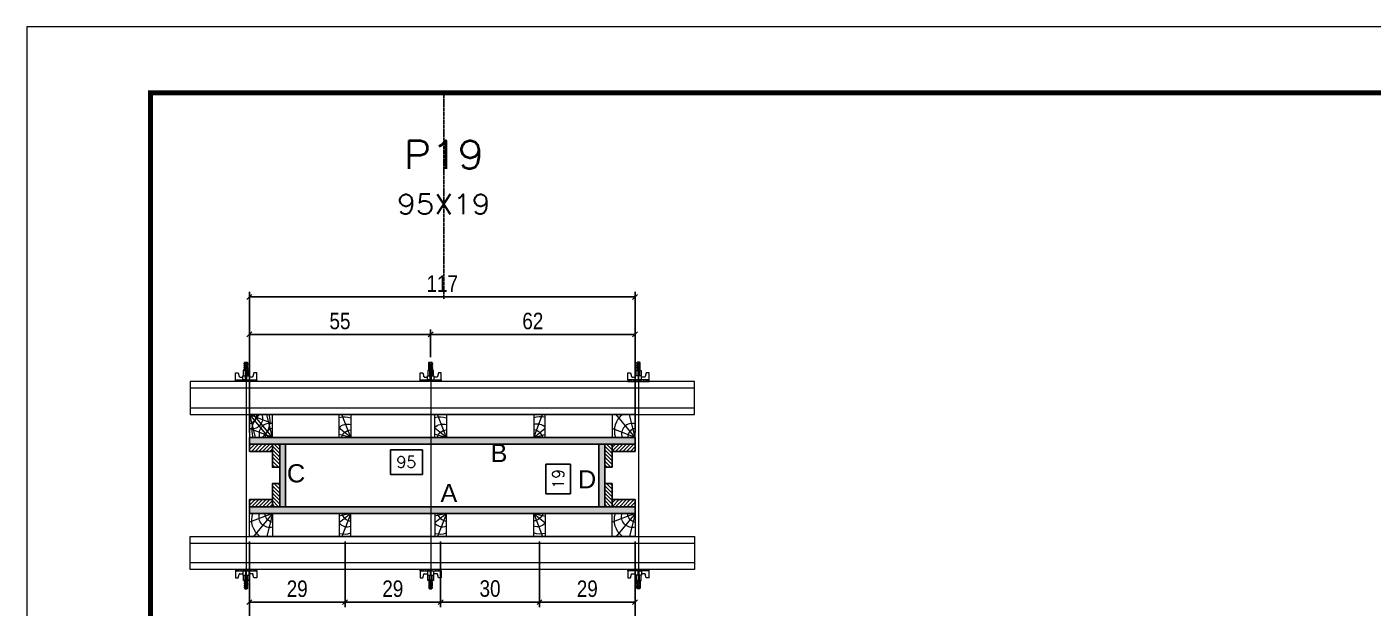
# Model space of a CAD drawing. Header units: millimetres. Extents: x 169816 to 178745, y 96537 to 113647.
# Drawn here: x 173000 to 173816, y 106423 to 106776 of the extents above; entities that cross this region are included whole.
import ezdxf
from ezdxf.enums import TextEntityAlignment as Align

# ---------------------------------------------------------------- set-up
doc = ezdxf.new("R2010")
doc.units = ezdxf.units.MM
doc.linetypes.add('DASHED', pattern=[0.75, 0.5, -0.25])
doc.linetypes.add('HIDDEN', pattern=[0.375, 0.25, -0.125])
for name, color, linetype in [('CHAPA', 1, 'Continuous'), ('Cota Seção (2x)', 241, 'Continuous'), ('MEIO_PONT', 93, 'Continuous'), ('Painéis', 200, 'Continuous'), ('SARRAFO', 251, 'Continuous'), ('Texto de Titulo', 7, 'Continuous'), ('Texto Qtd Sarr', 242, 'Continuous'), ('TEXTO_GERAL', 7, 'Continuous')]:
    doc.layers.add(name, color=color, linetype=linetype)
for name, color, linetype, lineweight in [('Folhas', 255, 'Continuous', 9), ('Hachura', 251, 'Continuous', 9), ('Madeira', 126, 'Continuous', 18), ('Perfil Metálico', 224, 'Continuous', 18), ('SARRAFO DE PRESSAO', 251, 'DASHED', 9), ('Texto Seção', 7, 'Continuous', 15)]:
    doc.layers.add(name, color=color, linetype=linetype, lineweight=lineweight)
doc.styles.add('ARIAL', font='arial.ttf')
doc.styles.add('COTA TECNICA 2X', font='techl___.ttf', dxfattribs={"height": 10})
doc.styles.add('ROMANS', font='romans.shx')
doc.dimstyles.new('SECAO PILAR', dxfattribs={"dimtxt": 10, "dimasz": 3, "dimexe": 3, "dimexo": 3, "dimgap": 3, "dimtad": 1, "dimdec": 1, "dimlfac": 0.5, "dimzin": 12, "dimdsep": 46, "dimtxsty": 'COTA TECNICA 2X', "dimblk1": 'OBLIQUE', "dimblk2": 'OBLIQUE', "dimsah": 1, "dimcen": 0.9, "dimclrd": 256, "dimclre": 256, "dimclrt": 256, "dimadec": 1, "dimazin": 3, "dimtfac": 1, "dimtdec": 1, "dimtmove": 0, "dimatfit": 3, "dimfxl": 1, "dimtolj": 1, "dimtzin": 12, "dimarcsym": 0})
doc.dimstyles.new('SECÇÃO 2', dxfattribs={"dimtxt": 7, "dimasz": 6, "dimexe": 0.18, "dimexo": 2, "dimgap": -4, "dimtad": 3, "dimdec": 1, "dimlfac": 0.5, "dimzin": 12, "dimdsep": 46, "dimtxsty": 'ROMANS', "dimblk": 'ARCHTICK', "dimcen": 0.09, "dimse1": 1, "dimse2": 1, "dimsd1": 1, "dimsd2": 1, "dimclrd": 180, "dimclre": 5, "dimclrt": 1, "dimadec": 0, "dimazin": 3, "dimtfac": 1, "dimtdec": 1, "dimtofl": 0, "dimtmove": 0, "dimatfit": 3, "dimldrblk": 'ARCHTICK', "dimfxl": 1, "dimtolj": 1, "dimtzin": 0, "dimarcsym": 0})
pattern_1 = [(45, (182637.4469, 129413.9685), (-1.12253202, 1.12253202), [])]
pattern_2 = [(45, (182492.4469, 129413.9685), (-1.12253202, 1.12253202), [])]

# ---------------------------------------------------------------- blocks, each defined once
blk = doc.blocks.new('9999999999')
at = {"layer": 'Folhas'}
blk.add_lwpolyline([(98138.98, 34190.21), (99623.98, 34190.21), (99623.98, 35240.21), (98138.98, 35240.21)], close=True, dxfattribs=at)
at = {"layer": 'Folhas', "color": 30, "const_width": 3}
blk.add_lwpolyline([(98213.98, 34230.21), (99583.98, 34230.21), (99583.98, 35200.21), (98213.98, 35200.21)], close=True, dxfattribs=at)
blk = doc.blocks.new('titulo1')
at = {"layer": 'Defpoints', "color": 252, "linetype": 'HIDDEN', "ltscale": 2}
blk.add_line((0, 0), (0, 125), dxfattribs=at)
at = {"layer": 'Defpoints', "style": 'ROMANS', "oblique": 15}
blk.add_attdef('FOLHA', text='', height=10, dxfattribs=at).set_placement((0, 15.58), align=Align.MIDDLE_CENTER)
at = {"layer": 'Texto Qtd Sarr', "color": 3, "style": 'ROMANS', "oblique": 15}
for tag, height, p in [('TITULO', 17, (0, 71.45)), ('SEÇÃO', 12, (0, 41.55))]:
    blk.add_attdef(tag, text='', height=height, dxfattribs=at).set_placement(p, align=Align.MIDDLE_CENTER)
blk = doc.blocks.new('*D581')
at = {"layer": 'Cota Seção (2x)', "color": 180, "lineweight": -2, "transparency": 16777216}
for p, q in [((173239.42, 106519.17), (173220.09, 106519.17)), ((173220.09, 106519.17), (173220.09, 106504.17)), ((173239.42, 106504.17), (173239.42, 106519.17)), ((173220.09, 106504.17), (173239.42, 106504.17))]:
    blk.add_line(p, q, dxfattribs=at)
at = {"layer": 'Defpoints', "color": 0, "transparency": 16777216}
for p in [(173156.5, 106522.56), (173346.5, 106522.56), (173156.5, 106500.17)]:
    blk.add_point(p, dxfattribs=at)
at = {"layer": 'Cota Seção (2x)', "color": 1, "transparency": 16777216, "insert": (173229.75, 106511.67), "char_height": 7, "attachment_point": 5, "style": 'ROMANS'}
blk.add_mtext('\\A1;95', dxfattribs=at)
blk = doc.blocks.new('_ArchTick')
at = {"color": 0, "linetype": 'ByBlock', "const_width": 0.15}
blk.add_lwpolyline([(-0.5, -0.5), (0.5, 0.5)], dxfattribs=at)
blk = doc.blocks.new('_Oblique')
at = {"color": 0, "linetype": 'ByBlock', "lineweight": -2}
blk.add_line((-0.5, -0.5), (0.5, 0.5), dxfattribs=at)
blk = doc.blocks.new('*D582')
at = {"layer": 'Cota Seção (2x)', "lineweight": -2, "transparency": 16777216}
for p, q in [((173134.5, 106529.56), (173134.5, 106614.85)), ((173368.5, 106611.85), (173134.5, 106611.85)), ((173368.5, 106529.56), (173368.5, 106614.85))]:
    blk.add_line(p, q, dxfattribs=at)
at = {"layer": 'Defpoints', "color": 0, "transparency": 16777216}
for p in [(173134.5, 106611.85), (173134.5, 106526.56), (173368.5, 106526.56)]:
    blk.add_point(p, dxfattribs=at)
at = {"layer": 'Cota Seção (2x)', "lineweight": -2, "transparency": 16777216, "xscale": 3, "yscale": 3, "zscale": 3, "rotation": 180}
blk.add_blockref('_Oblique', (173134.5, 106611.85), dxfattribs=at)
at = {"layer": 'Cota Seção (2x)', "lineweight": -2, "transparency": 16777216, "xscale": 3, "yscale": 3, "zscale": 3}
blk.add_blockref('_Oblique', (173368.5, 106611.85), dxfattribs=at)
at = {"layer": 'Cota Seção (2x)', "transparency": 16777216, "insert": (173251.5, 106619.93), "char_height": 10, "attachment_point": 5, "style": 'COTA TECNICA 2X'}
blk.add_mtext('\\A1;117', dxfattribs=at)
blk = doc.blocks.new('*D583')
at = {"layer": 'Cota Seção (2x)', "lineweight": -2, "transparency": 16777216}
for p, q in [((173244.43, 106575.36), (173244.43, 106592.08)), ((173368.5, 106563.56), (173368.5, 106592.08)), ((173368.5, 106589.08), (173244.43, 106589.08))]:
    blk.add_line(p, q, dxfattribs=at)
at = {"layer": 'Defpoints', "color": 0, "transparency": 16777216}
for p in [(173244.43, 106589.08), (173244.43, 106572.36), (173368.5, 106560.56)]:
    blk.add_point(p, dxfattribs=at)
at = {"layer": 'Cota Seção (2x)', "lineweight": -2, "transparency": 16777216, "xscale": 3, "yscale": 3, "zscale": 3, "rotation": 180}
blk.add_blockref('_Oblique', (173244.43, 106589.08), dxfattribs=at)
at = {"layer": 'Cota Seção (2x)', "lineweight": -2, "transparency": 16777216, "xscale": 3, "yscale": 3, "zscale": 3}
blk.add_blockref('_Oblique', (173368.5, 106589.08), dxfattribs=at)
at = {"layer": 'Cota Seção (2x)', "transparency": 16777216, "insert": (173306.46, 106597.19), "char_height": 10, "attachment_point": 5, "style": 'COTA TECNICA 2X'}
blk.add_mtext('\\A1;62', dxfattribs=at)
blk = doc.blocks.new('*D584')
at = {"layer": 'Cota Seção (2x)', "lineweight": -2, "transparency": 16777216}
for p, q in [((173134.5, 106563.56), (173134.5, 106592.08)), ((173244.43, 106575.36), (173244.43, 106592.08)), ((173134.5, 106589.08), (173244.43, 106589.08))]:
    blk.add_line(p, q, dxfattribs=at)
at = {"layer": 'Defpoints', "color": 0, "transparency": 16777216}
for p in [(173244.43, 106589.08), (173244.43, 106572.36), (173134.5, 106560.56)]:
    blk.add_point(p, dxfattribs=at)
at = {"layer": 'Cota Seção (2x)', "lineweight": -2, "transparency": 16777216, "xscale": 3, "yscale": 3, "zscale": 3, "rotation": 180}
blk.add_blockref('_Oblique', (173134.5, 106589.08), dxfattribs=at)
at = {"layer": 'Cota Seção (2x)', "lineweight": -2, "transparency": 16777216, "xscale": 3, "yscale": 3, "zscale": 3}
blk.add_blockref('_Oblique', (173244.43, 106589.08), dxfattribs=at)
at = {"layer": 'Cota Seção (2x)', "transparency": 16777216, "insert": (173189.46, 106597.19), "char_height": 10, "attachment_point": 5, "style": 'COTA TECNICA 2X'}
blk.add_mtext('\\A1;55', dxfattribs=at)
blk = doc.blocks.new('*D585')
at = {"layer": 'Cota Seção (2x)', "color": 180, "lineweight": -2, "transparency": 16777216}
for p, q in [((173329.36, 106510.46), (173314.36, 106510.46)), ((173314.36, 106510.46), (173314.36, 106492.46)), ((173329.36, 106492.46), (173329.36, 106510.46)), ((173314.36, 106492.46), (173329.36, 106492.46))]:
    blk.add_line(p, q, dxfattribs=at)
at = {"layer": 'Defpoints', "color": 0, "transparency": 16777216}
for p in [(173346.5, 106522.56), (173333.36, 106484.56), (173346.5, 106484.56)]:
    blk.add_point(p, dxfattribs=at)
at = {"layer": 'Cota Seção (2x)', "color": 1, "transparency": 16777216, "insert": (173321.86, 106501.46), "char_height": 7, "attachment_point": 5, "rotation": 90, "style": 'ROMANS'}
blk.add_mtext('\\A1;19', dxfattribs=at)
blk = doc.blocks.new('C')
at = {"layer": 'Hachura', "color": 0}
for p, q in [((0, 3.22), (0, -3.22)), ((0.45, 3.22), (0, 3.22)), ((0.46, 3.16), (0, 3.16)), ((0.46, 3.05), (0, 3.05)), ((0.46, 2.88), (0, 2.88)), ((0, 2.75), (0, -1.16)), ((0.46, 2.65), (0, 2.65)), ((0.46, 2.23), (0, 2.23)), ((0.46, 1.51), (0, 1.51)), ((0.39, 0.49), (0.17, 0.49)), ((0.45, -3.23), (0.45, 3.22)), ((0.45, 3.22), (2.58, 3.22)), ((1.74, 0.97), (0.45, 0.97)), ((1.45, 0.1), (0.45, 0.1)), ((1.35, 1.94), (1.35, 0.96)), ((2.58, 2.39), (1.47, 2.09)), ((1.74, -0.97), (1.74, 0.97)), ((1.74, 0.97), (1.74, 0.84)), ((1.74, 0.97), (1.74, 0.84)), ((1.74, 0.84), (3.35, 0.84)), ((3.35, 0.45), (1.74, 0.45)), ((2.58, 3.22), (2.58, 2.39)), ((3.32, 0.84), (3.32, -0.84)), ((3.35, 0.84), (3.35, -0.84)), ((3.68, 0.45), (3.35, 0.45)), ((3.84, -0.52), (3.35, 0.45)), ((3.35, 0.06), (3.67, -0.57)), ((3.68, 0.45), (4.16, -0.52)), ((3.72, 0.5), (4.25, -0.57)), ((4.37, -0.55), (3.83, 0.53)), ((4.15, 0.45), (3.93, 0.45)), ((4.42, -0.52), (3.93, 0.45)), ((4.15, 0.45), (4.26, 0.45)), ((4.26, 0.45), (4.74, -0.52)), ((4.3, 0.5), (4.83, -0.57)), ((4.95, -0.55), (4.41, 0.53)), ((4.51, 0.45), (4.84, 0.45)), ((5, -0.52), (4.51, 0.45)), ((4.84, 0.45), (5.32, -0.52)), ((4.88, 0.5), (5.41, -0.57)), ((5.53, -0.55), (4.99, 0.53)), ((5.58, -0.52), (5.09, 0.45)), ((5.42, 0.45), (5.09, 0.45)), ((5.58, -0.52), (5.09, 0.45)), ((5.42, 0.45), (5.74, -0.19)), ((5.46, 0.5), (5.74, -0.07)), ((5.74, 0.19), (5.57, 0.53)), ((5.74, 0.32), (5.68, 0.45)), ((5.68, 0.45), (5.74, 0.45)), ((5.74, 0.45), (5.9, 0.29)), ((5.74, 0.45), (5.74, -0.52)), ((5.9, -0.36), (5.9, 0.29)), ((0.45, 0), (0, 0)), ((0.46, -1.52), (0, -1.52)), ((0.46, -2.23), (0, -2.23)), ((0.46, -2.65), (0, -2.65)), ((0.46, -2.88), (0, -2.88)), ((0.46, -3.05), (0, -3.05)), ((0.46, -3.16), (0, -3.16)), ((0, -3.22), (2.57, -3.22)), ((0.08, -0.48), (0.29, -0.48)), ((0.29, -0.48), (0.4, -0.48)), ((0.45, 0), (0.45, -0.97)), ((0.45, -0.16), (1.45, -0.16)), ((0.45, -0.65), (0.45, -0.32)), ((0.45, -3.23), (0.45, -0.65)), ((0.45, -0.97), (1.74, -0.97)), ((1.35, -1.94), (1.35, -0.97)), ((2.58, -2.39), (1.47, -2.1)), ((3.35, -0.32), (1.74, -0.32)), ((3.35, -0.84), (1.74, -0.84)), ((2.58, -3.23), (2.58, -2.39)), ((3.35, -0.07), (3.58, -0.52)), ((3.35, -0.52), (3.58, -0.52)), ((3.84, -0.52), (4.16, -0.52)), ((4.42, -0.52), (4.74, -0.52)), ((4.63, -0.52), (4.74, -0.52)), ((5, -0.52), (5.32, -0.52)), ((5.58, -0.52), (5.74, -0.52)), ((5.74, -0.52), (5.9, -0.36)), ((5.74, -0.52), (5.74, -0.52))]:
    blk.add_line(p, q, dxfattribs=at)
for centre, radius, start, end in [((1.52, 1.94), 0.161, 104.7436, 180), ((1.44, -0.03), 0.129, 272.695, 87.305), ((3.81, 0.39), 0.143, 25.5688, 154.4312), ((4.39, 0.39), 0.143, 25.5688, 154.4312), ((4.97, 0.39), 0.143, 25.5688, 154.4312), ((5.55, 0.39), 0.143, 25.5688, 154.4312), ((0.17, -0.37), 0.174, 221.744, 317.8592), ((1.52, -1.94), 0.161, 180, 255.2564), ((3.71, -0.4), 0.174, 222.1408, 318.256), ((4.29, -0.4), 0.174, 222.1408, 318.256), ((4.87, -0.4), 0.174, 222.1408, 318.256), ((5.45, -0.4), 0.174, 222.1408, 318.256), ((5.61, -0.4), 0.174, 317.8592, 318.256)]:
    blk.add_arc(centre, radius, start, end, dxfattribs=at)
blk = doc.blocks.new('PONTALETE')
at = {"layer": 'Madeira'}
for q in [(2.71, 7), (7, 5.76), (7, 1.74)]:
    blk.add_line((0, 0), q, dxfattribs=at)
blk.add_lwpolyline([(0, 0), (7, 0), (7, 7), (0, 7)], close=True, dxfattribs=at)
for centre, radius, start, end in [((2.04, 0.06), 6.23, 37.2818, 109.0913), ((1.09, 0.9), 3.19, 343.603, 109.9847), ((-0.21, -0.78), 3.09, 14.6322, 86.0383)]:
    blk.add_arc(centre, radius, start, end, dxfattribs=at)
blk = doc.blocks.new('MEIO PONTALETE')
at = {"layer": 'Madeira'}
for q in [(2.71, 7), (3.5, 2.88), (3.5, 0.87)]:
    blk.add_line((0, 0), q, dxfattribs=at)
blk.add_lwpolyline([(0, 0), (3.5, 0), (3.5, 7), (0, 7)], close=True, dxfattribs=at)
for centre, radius, start, end in [((2.04, 0.06), 6.23, 76.4499, 109.0913), ((1.09, 0.9), 3.19, 40.9063, 109.9847), ((-0.21, -0.78), 3.09, 14.6322, 86.0383)]:
    blk.add_arc(centre, radius, start, end, dxfattribs=at)
blk = doc.blocks.new('*D947')
at = {"layer": 'Cota Seção (2x)', "lineweight": -2, "transparency": 16777216}
for p, q in [((173310.5, 106463.56), (173310.5, 106423.68)), ((173368.5, 106463.56), (173368.5, 106423.68)), ((173368.5, 106426.68), (173310.5, 106426.68))]:
    blk.add_line(p, q, dxfattribs=at)
at = {"layer": 'Defpoints', "color": 0, "transparency": 16777216}
for p in [(173310.5, 106466.56), (173368.5, 106466.56), (173310.5, 106426.68)]:
    blk.add_point(p, dxfattribs=at)
at = {"layer": 'Cota Seção (2x)', "lineweight": -2, "transparency": 16777216, "xscale": 3, "yscale": 3, "zscale": 3, "rotation": 180}
blk.add_blockref('_Oblique', (173310.5, 106426.68), dxfattribs=at)
at = {"layer": 'Cota Seção (2x)', "lineweight": -2, "transparency": 16777216, "xscale": 3, "yscale": 3, "zscale": 3}
blk.add_blockref('_Oblique', (173368.5, 106426.68), dxfattribs=at)
at = {"layer": 'Cota Seção (2x)', "transparency": 16777216, "insert": (173339.5, 106434.77), "char_height": 10, "attachment_point": 5, "style": 'COTA TECNICA 2X'}
blk.add_mtext('\\A1;29', dxfattribs=at)
blk = doc.blocks.new('*D955')
at = {"layer": 'Cota Seção (2x)', "lineweight": -2, "transparency": 16777216}
for p, q in [((173250.5, 106463.56), (173250.5, 106423.68)), ((173310.5, 106463.56), (173310.5, 106423.68)), ((173310.5, 106426.68), (173250.5, 106426.68))]:
    blk.add_line(p, q, dxfattribs=at)
at = {"layer": 'Defpoints', "color": 0, "transparency": 16777216}
for p in [(173250.5, 106466.56), (173310.5, 106466.56), (173250.5, 106426.68)]:
    blk.add_point(p, dxfattribs=at)
at = {"layer": 'Cota Seção (2x)', "lineweight": -2, "transparency": 16777216, "xscale": 3, "yscale": 3, "zscale": 3, "rotation": 180}
blk.add_blockref('_Oblique', (173250.5, 106426.68), dxfattribs=at)
at = {"layer": 'Cota Seção (2x)', "lineweight": -2, "transparency": 16777216, "xscale": 3, "yscale": 3, "zscale": 3}
blk.add_blockref('_Oblique', (173310.5, 106426.68), dxfattribs=at)
at = {"layer": 'Cota Seção (2x)', "transparency": 16777216, "insert": (173280.5, 106434.9), "char_height": 10, "attachment_point": 5, "style": 'COTA TECNICA 2X'}
blk.add_mtext('\\A1;30', dxfattribs=at)
blk = doc.blocks.new('*D956')
at = {"layer": 'Cota Seção (2x)', "lineweight": -2, "transparency": 16777216}
for p, q in [((173192.5, 106463.56), (173192.5, 106423.68)), ((173250.5, 106463.56), (173250.5, 106423.68)), ((173250.5, 106426.68), (173192.5, 106426.68))]:
    blk.add_line(p, q, dxfattribs=at)
at = {"layer": 'Defpoints', "color": 0, "transparency": 16777216}
for p in [(173192.5, 106466.56), (173250.5, 106466.56), (173192.5, 106426.68)]:
    blk.add_point(p, dxfattribs=at)
at = {"layer": 'Cota Seção (2x)', "lineweight": -2, "transparency": 16777216, "xscale": 3, "yscale": 3, "zscale": 3, "rotation": 180}
blk.add_blockref('_Oblique', (173192.5, 106426.68), dxfattribs=at)
at = {"layer": 'Cota Seção (2x)', "lineweight": -2, "transparency": 16777216, "xscale": 3, "yscale": 3, "zscale": 3}
blk.add_blockref('_Oblique', (173250.5, 106426.68), dxfattribs=at)
at = {"layer": 'Cota Seção (2x)', "transparency": 16777216, "insert": (173221.5, 106434.77), "char_height": 10, "attachment_point": 5, "style": 'COTA TECNICA 2X'}
blk.add_mtext('\\A1;29', dxfattribs=at)
blk = doc.blocks.new('*D957')
at = {"layer": 'Cota Seção (2x)', "lineweight": -2, "transparency": 16777216}
for p, q in [((173134.5, 106463.56), (173134.5, 106423.68)), ((173192.5, 106463.56), (173192.5, 106423.68)), ((173192.5, 106426.68), (173134.5, 106426.68))]:
    blk.add_line(p, q, dxfattribs=at)
at = {"layer": 'Defpoints', "color": 0, "transparency": 16777216}
for p in [(173134.5, 106466.56), (173192.5, 106466.56), (173134.5, 106426.68)]:
    blk.add_point(p, dxfattribs=at)
at = {"layer": 'Cota Seção (2x)', "lineweight": -2, "transparency": 16777216, "xscale": 3, "yscale": 3, "zscale": 3, "rotation": 180}
blk.add_blockref('_Oblique', (173134.5, 106426.68), dxfattribs=at)
at = {"layer": 'Cota Seção (2x)', "lineweight": -2, "transparency": 16777216, "xscale": 3, "yscale": 3, "zscale": 3}
blk.add_blockref('_Oblique', (173192.5, 106426.68), dxfattribs=at)
at = {"layer": 'Cota Seção (2x)', "transparency": 16777216, "insert": (173163.5, 106434.77), "char_height": 10, "attachment_point": 5, "style": 'COTA TECNICA 2X'}
blk.add_mtext('\\A1;29', dxfattribs=at)
blk = doc.blocks.new('*D958')
at = {"layer": 'Cota Seção (2x)', "lineweight": -2, "transparency": 16777216}
for p, q in [((173134.5, 106463.56), (173134.5, 106394.56)), ((173368.5, 106463.56), (173368.5, 106394.56)), ((173134.5, 106397.56), (173368.5, 106397.56))]:
    blk.add_line(p, q, dxfattribs=at)
at = {"layer": 'Defpoints', "color": 0, "transparency": 16777216}
for p in [(173134.5, 106466.56), (173368.5, 106466.56), (173368.5, 106397.56)]:
    blk.add_point(p, dxfattribs=at)
at = {"layer": 'Cota Seção (2x)', "lineweight": -2, "transparency": 16777216, "xscale": 3, "yscale": 3, "zscale": 3, "rotation": 180}
blk.add_blockref('_Oblique', (173134.5, 106397.56), dxfattribs=at)
at = {"layer": 'Cota Seção (2x)', "lineweight": -2, "transparency": 16777216, "xscale": 3, "yscale": 3, "zscale": 3}
blk.add_blockref('_Oblique', (173368.5, 106397.56), dxfattribs=at)
at = {"layer": 'Cota Seção (2x)', "transparency": 16777216, "insert": (173251.5, 106405.66), "char_height": 10, "attachment_point": 5, "style": 'COTA TECNICA 2X'}
blk.add_mtext('\\A1;GRADE 117', dxfattribs=at)

msp = doc.modelspace()

# ---------------------------------------------------------------- hatches: boundary and pattern name
at = {"layer": 'Hachura'}
h = msp.add_hatch(color=256, dxfattribs=at)
h.dxf.hatch_style = 1
h.paths.add_polyline_path([(173134.5, 106522.56), (173134.5, 106526.56), (173368.5, 106526.56), (173368.5, 106522.56)])
h = msp.add_hatch(color=256, dxfattribs=at)
h.dxf.hatch_style = 1
h.paths.add_polyline_path([(173134.5, 106522.56), (173134.5, 106526.56), (173368.5, 106526.56), (173368.5, 106522.56)])
h = msp.add_hatch(dxfattribs=at)
h.set_pattern_fill('ANSI31', color=256, scale=0.5, angle=360, style=0)
h.set_pattern_definition(pattern_1)
h.paths.add_polyline_path([(173148.5, 106522.56), (173148.5, 106518.16), (173134.5, 106518.16), (173134.5, 106522.56)])
h = msp.add_hatch(dxfattribs=at)
h.set_pattern_fill('ANSI31', color=256, scale=0.5, angle=630, style=0)
h.set_pattern_definition([(315, (196077.9032, 97019.6085), (1.12253202, 1.12253202), [])])
h.paths.add_polyline_path([(173148.5, 106508.56), (173152.9, 106508.56), (173152.9, 106522.56), (173148.5, 106522.56)])
h = msp.add_hatch(color=256, dxfattribs=at)
h.dxf.hatch_style = 1
h.paths.add_polyline_path([(173156.5, 106522.56), (173152.9, 106522.56), (173152.9, 106484.56), (173156.5, 106484.56)])
h = msp.add_hatch(color=256, dxfattribs=at)
h.dxf.hatch_style = 1
h.paths.add_polyline_path([(173156.5, 106522.56), (173152.9, 106522.56), (173152.9, 106484.56), (173156.5, 106484.56)])
h = msp.add_hatch(color=256, dxfattribs=at)
h.dxf.hatch_style = 1
h.paths.add_polyline_path([(173350.1, 106522.56), (173346.5, 106522.56), (173346.5, 106484.56), (173350.1, 106484.56)])
h = msp.add_hatch(color=256, dxfattribs=at)
h.dxf.hatch_style = 1
h.paths.add_polyline_path([(173350.1, 106522.56), (173346.5, 106522.56), (173346.5, 106484.56), (173350.1, 106484.56)])
h = msp.add_hatch(dxfattribs=at)
h.set_pattern_fill('ANSI31', color=256, scale=0.5, angle=630, style=0)
h.set_pattern_definition([(315, (196279.5032, 97019.6085), (1.12253202, 1.12253202), [])])
h.paths.add_polyline_path([(173350.1, 106508.56), (173354.5, 106508.56), (173354.5, 106522.56), (173350.1, 106522.56)])
h = msp.add_hatch(dxfattribs=at)
h.set_pattern_fill('ANSI31', color=256, scale=0.5, angle=360, style=0)
h.set_pattern_definition(pattern_2)
h.paths.add_polyline_path([(173354.5, 106522.56), (173354.5, 106518.16), (173368.5, 106518.16), (173368.5, 106522.56)])
h = msp.add_hatch(dxfattribs=at)
h.set_pattern_fill('ANSI31', color=256, scale=0.5, angle=630, style=0)
h.set_pattern_definition([(315, (196077.9032, 96995.6085), (1.12253202, 1.12253202), [])])
h.paths.add_polyline_path([(173148.5, 106484.56), (173152.9, 106484.56), (173152.9, 106498.56), (173148.5, 106498.56)])
h = msp.add_hatch(dxfattribs=at)
h.set_pattern_fill('ANSI31', color=256, scale=0.5, angle=630, style=0)
h.set_pattern_definition([(315, (196279.5032, 96995.6085), (1.12253202, 1.12253202), [])])
h.paths.add_polyline_path([(173350.1, 106484.56), (173354.5, 106484.56), (173354.5, 106498.56), (173350.1, 106498.56)])
h = msp.add_hatch(dxfattribs=at)
h.set_pattern_fill('ANSI31', color=256, scale=0.5, angle=360, style=0)
h.set_pattern_definition(pattern_1)
h.paths.add_polyline_path([(173148.5, 106484.56), (173148.5, 106488.96), (173134.5, 106488.96), (173134.5, 106484.56)])
h = msp.add_hatch(color=256, dxfattribs=at)
h.dxf.hatch_style = 1
h.paths.add_polyline_path([(173134.5, 106484.56), (173134.5, 106480.56), (173368.5, 106480.56), (173368.5, 106484.56)])
h = msp.add_hatch(color=256, dxfattribs=at)
h.dxf.hatch_style = 1
h.paths.add_polyline_path([(173134.5, 106484.56), (173134.5, 106480.56), (173368.5, 106480.56), (173368.5, 106484.56)])
h = msp.add_hatch(dxfattribs=at)
h.set_pattern_fill('ANSI31', color=256, scale=0.5, angle=360, style=0)
h.set_pattern_definition(pattern_2)
h.paths.add_polyline_path([(173354.5, 106484.56), (173354.5, 106488.96), (173368.5, 106488.96), (173368.5, 106484.56)])

# ---------------------------------------------------------------- linework, layer by layer
at = {"layer": 'CHAPA'}
for points in [[(173134.5, 106522.56), (173134.5, 106526.56), (173368.5, 106526.56), (173368.5, 106522.56)], [(173134.5, 106522.56), (173134.5, 106526.56), (173368.5, 106526.56), (173368.5, 106522.56)], [(173156.5, 106522.56), (173152.9, 106522.56), (173152.9, 106484.56), (173156.5, 106484.56)], [(173156.5, 106522.56), (173152.9, 106522.56), (173152.9, 106484.56), (173156.5, 106484.56)], [(173350.1, 106522.56), (173346.5, 106522.56), (173346.5, 106484.56), (173350.1, 106484.56)], [(173350.1, 106522.56), (173346.5, 106522.56), (173346.5, 106484.56), (173350.1, 106484.56)], [(173134.5, 106484.56), (173134.5, 106480.56), (173368.5, 106480.56), (173368.5, 106484.56)], [(173134.5, 106484.56), (173134.5, 106480.56), (173368.5, 106480.56), (173368.5, 106484.56)]]:
    msp.add_lwpolyline(points, close=True, dxfattribs=at)
at = {"layer": 'Hachura'}
for p, q in [((173132.49, 106571.36), (173132.49, 106439.56)), ((173244.49, 106571.36), (173244.49, 106439.56)), ((173370.5, 106571.36), (173370.5, 106439.56))]:
    msp.add_line(p, q, dxfattribs=at)
at = {"layer": 'Madeira'}
for points in [[(173134.5, 106540.56), (173134.5, 106526.56), (173368.5, 106526.56), (173368.5, 106540.56)], [(173134.5, 106466.56), (173134.5, 106480.56), (173368.5, 106480.56), (173368.5, 106466.56)]]:
    msp.add_lwpolyline(points, close=True, dxfattribs=at)
at = {"layer": 'Painéis'}
msp.add_lwpolyline([(173346.5, 106484.56), (173346.5, 106522.56), (173156.5, 106522.56), (173156.5, 106484.56)], close=True, dxfattribs=at)
at = {"layer": 'Perfil Metálico'}
for points in [[(173098.5, 106560.56), (173098.5, 106540.56), (173404.5, 106540.56), (173404.5, 106560.56)], [(173404.5, 106544.56), (173404.5, 106556.56), (173098.5, 106556.56), (173098.5, 106544.56)], [(173098.5, 106446.56), (173098.5, 106466.56), (173404.5, 106466.56), (173404.5, 106446.56)], [(173404.5, 106462.56), (173404.5, 106450.56), (173098.5, 106450.56), (173098.5, 106462.56)]]:
    msp.add_lwpolyline(points, close=True, dxfattribs=at)
at = {"layer": 'SARRAFO'}
for points in [[(173134.5, 106518.16), (173148.5, 106518.16), (173148.5, 106522.56), (173134.5, 106522.56)], [(173152.9, 106522.56), (173152.9, 106508.56), (173148.5, 106508.56), (173148.5, 106522.56)], [(173152.9, 106522.56), (173152.9, 106508.56), (173148.5, 106508.56), (173148.5, 106522.56)], [(173354.5, 106522.56), (173354.5, 106508.56), (173350.1, 106508.56), (173350.1, 106522.56)], [(173354.5, 106522.56), (173354.5, 106508.56), (173350.1, 106508.56), (173350.1, 106522.56)], [(173368.5, 106518.16), (173354.5, 106518.16), (173354.5, 106522.56), (173368.5, 106522.56)], [(173152.9, 106498.56), (173152.9, 106484.56), (173148.5, 106484.56), (173148.5, 106498.56)], [(173152.9, 106498.56), (173152.9, 106484.56), (173148.5, 106484.56), (173148.5, 106498.56)], [(173354.5, 106498.56), (173354.5, 106484.56), (173350.1, 106484.56), (173350.1, 106498.56)], [(173354.5, 106498.56), (173354.5, 106484.56), (173350.1, 106484.56), (173350.1, 106498.56)], [(173134.5, 106488.96), (173148.5, 106488.96), (173148.5, 106484.56), (173134.5, 106484.56)], [(173368.5, 106488.96), (173354.5, 106488.96), (173354.5, 106484.56), (173368.5, 106484.56)]]:
    msp.add_lwpolyline(points, close=True, dxfattribs=at)

# ---------------------------------------------------------------- block references
at = {"layer": 'Hachura', "linetype": 'Continuous', "yscale": 2, "zscale": 2}
for p, xscale, rotation in [((173132.49, 106560.56), -2, 270), ((173244.5, 106560.56), -2, 270), ((173370.5, 106560.56), 2, 90), ((173132.5, 106446.56), 2, 270), ((173244.5, 106446.56), 2, 270), ((173370.49, 106446.56), -2, 90)]:
    msp.add_blockref('C', p, dxfattribs=dict(at, xscale=xscale, rotation=rotation))
at = {"layer": 'Madeira', "xscale": 2, "yscale": 2, "zscale": 2, "rotation": 270}
msp.add_blockref('PONTALETE', (173134.5, 106540.56), dxfattribs=at)
at = {"layer": 'MEIO_PONT'}
for name, p, xscale, yscale, zscale, rotation in [('PONTALETE', (173148.5, 106526.56), 2, 2, 2, 90.00000000000001), ('PONTALETE', (173368.5, 106526.56), 2, 2, 2, 90.00000000000001), ('PONTALETE', (173148.5, 106480.56), -2, 2, 2, 90), ('MEIO PONTALETE', (173196, 106480.56), 1.999999997962732, 1.999999997962732, 1.999999997962732, 180), ('MEIO PONTALETE', (173254, 106480.56), 1.999999997962732, 1.999999997962732, 1.999999997962732, 180), ('MEIO PONTALETE', (173307, 106480.56), -1.999999997962732, 1.999999997962732, 1.999999997962732, 180), ('PONTALETE', (173368.5, 106480.56), -2, 2, 2, 90)]:
    msp.add_blockref(name, p, dxfattribs=dict(at, xscale=xscale, yscale=yscale, zscale=zscale, rotation=rotation))
at = {"layer": 'MEIO_PONT', "yscale": 1.999999997962732, "zscale": 1.999999997962732}
for p, xscale in [((173196, 106526.56), -1.999999997962732), ((173254, 106526.56), -1.999999997962732), ((173307, 106526.56), 1.999999997962732)]:
    msp.add_blockref('MEIO PONTALETE', p, dxfattribs=dict(at, xscale=xscale))
at = {"layer": 'SARRAFO DE PRESSAO', "color": 6, "linetype": 'ByBlock'}
msp.add_blockref('9999999999', (74860.54, 71535.45), dxfattribs=at)
at = {"layer": 'Texto Seção'}
ref = msp.add_blockref('titulo1', (173252.39, 106610.65), dxfattribs=at)
ref.add_attrib('TITULO', 'P19', dxfattribs={"layer": 'Texto de Titulo', "color": 7, "height": 17, "style": 'ROMANS', "width": 1.1}).set_placement((173252.39, 106698.15), align=Align.MIDDLE_CENTER)
ref.add_attrib('SEÇÃO', '95X19', dxfattribs={"layer": 'Texto de Titulo', "color": 7, "height": 12, "style": 'ROMANS', "width": 1.1}).set_placement((173252.39, 106668.15), align=Align.MIDDLE_CENTER)

# ---------------------------------------------------------------- texts
at = {"layer": 'TEXTO_GERAL', "style": 'ARIAL'}
for s, p in [('B', (173285.88, 106517.15)), ('C', (173162.79, 106504.84)), ('D', (173339.36, 106501.22)), ('A', (173255.54, 106492.87))]:
    msp.add_text(s, height=11, dxfattribs=at).set_placement(p, align=Align.MIDDLE_CENTER)

# ---------------------------------------------------------------- dimensions: what is measured, and where the dimension line sits
at = {"layer": 'Cota Seção (2x)', "color": 241}
for base, p1, p2, picture, middle in [((173134.5, 106611.85), (173368.5, 106526.56), (173134.5, 106526.56), '*D582', (173251.5, 106619.93)), ((173244.43, 106589.08), (173368.5, 106560.56), (173244.43, 106572.36), '*D583', (173306.46, 106597.19))]:
    dim = msp.add_linear_dim(base=base, p1=p1, p2=p2, angle=180, dimstyle='SECAO PILAR', dxfattribs=at)
    dim.commit()
    dim.dimension.update_dxf_attribs({"geometry": picture, "text_midpoint": middle})
for base, p1, p2, picture, middle in [((173244.43, 106589.08), (173134.5, 106560.56), (173244.43, 106572.36), '*D584', (173189.46, 106597.19)), ((173134.5, 106426.68), (173192.5, 106466.56), (173134.5, 106466.56), '*D957', (173163.5, 106434.77)), ((173192.5, 106426.68), (173250.5, 106466.56), (173192.5, 106466.56), '*D956', (173221.5, 106434.77)), ((173250.5, 106426.68), (173310.5, 106466.56), (173250.5, 106466.56), '*D955', (173280.5, 106434.9)), ((173310.5, 106426.68), (173368.5, 106466.56), (173310.5, 106466.56), '*D947', (173339.5, 106434.77))]:
    dim = msp.add_linear_dim(base=base, p1=p1, p2=p2, dimstyle='SECAO PILAR', dxfattribs=at)
    dim.commit()
    dim.dimension.update_dxf_attribs({"geometry": picture, "text_midpoint": middle})
for base, p2, angle, picture, middle in [((173156.5, 106500.17), (173156.5, 106522.56), 180, '*D581', (173229.75, 106500.17)), ((173333.36, 106484.56), (173346.5, 106484.56), 270, '*D585', (173333.36, 106501.46))]:
    dim = msp.add_linear_dim(base=base, p1=(173346.5, 106522.56), p2=p2, angle=angle, dimstyle='SECÇÃO 2', dxfattribs=at)
    dim.commit()
    dim.dimension.update_dxf_attribs({"geometry": picture, "text_midpoint": middle, "dimtype": 160})
dim = msp.add_linear_dim(base=(173368.5, 106397.56), p1=(173134.5, 106466.56), p2=(173368.5, 106466.56), text='GRADE <>', dimstyle='SECAO PILAR', dxfattribs=at)
dim.commit()
dim.dimension.update_dxf_attribs({"geometry": '*D958', "text_midpoint": (173251.5, 106405.66)})

doc.saveas('drawing.dxf')
